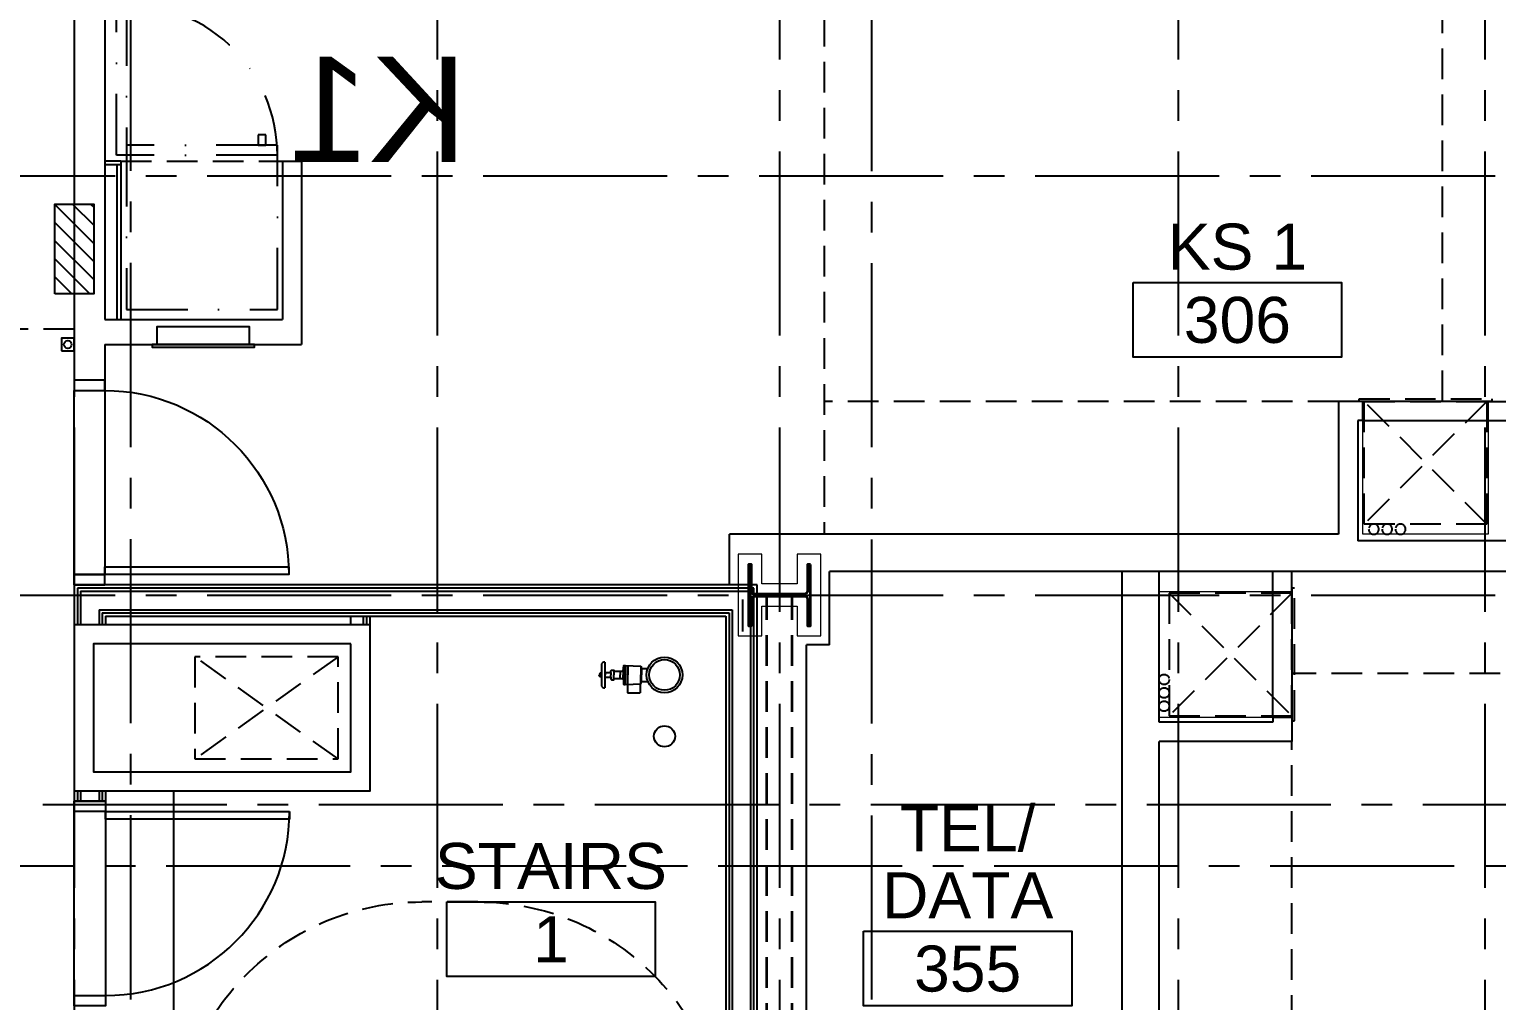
# Model space of a CAD drawing. Header units: inches. Extents: x 18000 to 22048, y 0 to 3165.
# Drawn here: x 18679.2 to 18966.3, y 1370 to 1559.9 of the extents above; entities that cross this region are included whole.
import ezdxf
from ezdxf.enums import TextEntityAlignment as Align

# ---------------------------------------------------------------- set-up
doc = ezdxf.new("R2010")
doc.units = ezdxf.units.IN
doc.header["$LTSCALE"] = 48
doc.header["$MEASUREMENT"] = 0
for name, pattern in [('CENTER2', [1.125, 0.75, -0.125, 0.125, -0.125]), ('DASHDOT2', [0.5, 0.25, -0.125, 0, -0.125]), ('HIDDEN', [0.375, 0.25, -0.125]), ('HIDDEN2', [0.1875, 0.125, -0.0625])]:
    doc.linetypes.add(name, pattern=pattern)
for name, color, linetype in [('_0_Objects', 8, 'Continuous'), ('A-Door', 8, 'Continuous'), ('A-Door-Head', 8, 'Continuous'), ('A-Eqpm', 8, 'Continuous'), ('A-Eqpm-NIC', 8, 'DASHDOT2'), ('A-Flor-Case', 8, 'Continuous'), ('A-Flor-Case-Hidden', 8, 'HIDDEN2'), ('A-Flor-Hral', 8, 'Continuous'), ('A-Flor-Ovhd', 8, 'HIDDEN2'), ('A-Flor-Pfix', 8, 'Continuous'), ('A-Flor-Soffit', 8, 'HIDDEN2'), ('A-Flor-Spcl', 8, 'Continuous'), ('A-Flor-Strs', 8, 'Continuous'), ('A-Flor-Wall Mtd Fixture', 8, 'Continuous'), ('A-Grid(3-32)', 8, 'CENTER2'), ('A-HVAC', 8, 'HIDDEN2'), ('A-Tag-Rm(3-32)', 8, 'Continuous'), ('A-Wall-Full', 8, 'Continuous'), ('A-Wall-Hatch', 8, 'Continuous')]:
    doc.layers.add(name, color=color, linetype=linetype)
for name, color, linetype, lineweight in [('A-Detl-Hatch', 8, 'Continuous', 18), ('S-Detl-Hatch', 8, 'Continuous', 18), ('S-Detl-Wide', 8, 'Continuous', 35)]:
    doc.layers.add(name, color=color, linetype=linetype, lineweight=lineweight)
doc.layers.add('G-Anno-Nplt', color=8, linetype='Continuous', lineweight=18, plot=False)
doc.layers.add('G-Anno-View', color=8, linetype='Continuous', lineweight=18, plot=False)
doc.styles.add('G1DIM', font='arial.ttf')
doc.styles.get("Standard").update_dxf_attribs({"font": 'arial.ttf'})
doc.dimstyles.new('Aec-Arch-I-96', dxfattribs={"dimscale": 96, "dimtxt": 0.09375, "dimasz": 0.0625, "dimexe": 0.0625, "dimexo": 0.0625, "dimgap": 0.03125, "dimtad": 1, "dimdec": 3, "dimzin": 3, "dimdsep": 46, "dimlunit": 4, "dimtxsty": 'G1DIM', "dimblk": 'ARCHTICK', "dimcen": 0.09375, "dimclrd": 256, "dimclre": 256, "dimclrt": 256, "dimazin": 2, "dimtfac": 0.75, "dimtdec": 3, "dimtix": 1, "dimtmove": 2, "dimatfit": 2, "dimldrblk": 'OPEN90', "dimfxl": 0.0625, "dimtolj": 1, "dimtzin": 0, "dimarcsym": 0})

# ---------------------------------------------------------------- blocks, each defined once
blk = doc.blocks.new('A$C6DF4342F')
at = {"layer": 'A-HVAC'}
for p, q in [((3.92, 6.13), (31.92, -13.87)), ((3.92, -13.87), (31.92, 6.13))]:
    blk.add_line(p, q, dxfattribs=at)
blk.add_lwpolyline([(3.92, 6.13), (31.92, 6.13), (31.92, -13.87), (3.92, -13.87)], close=True, dxfattribs=at)
blk = doc.blocks.new('stand-pipe')
for p, q in [((13.75, -16.77), (15.5, -16.77)), ((15.5, -19.27), (15.5, -16.77)), ((13.86, -19.27), (15.5, -19.27)), ((9.81, -24.31), (14.19, -24.31))]:
    blk.add_line(p, q)
for points in [[(10.2, -19.63), (10.13, -19.63), (10.25, -16.63)], [(10.25, -16.63), (10.75, -16.51), (12, -16.51)], [(10.25, -16.63), (12, -16.63)], [(10.75, -16.51), (10.75, -15.27)], [(13.75, -16.63), (13.25, -16.51), (12, -16.51)], [(13.75, -16.63), (12, -16.63)], [(13.25, -16.51), (13.25, -15.27)], [(13.8, -19.63), (13.87, -19.63), (13.75, -16.63)], [(10.13, -19.97), (10.13, -19.74), (12, -19.74)], [(11.28, -20.11), (10.13, -19.97), (12, -19.97)], [(10.15, -19.15), (12, -19.15)], [(10.2, -19.74), (10.2, -19.63)], [(10.2, -19.63), (12, -19.63)], [(13.85, -19.15), (12, -19.15)], [(13.8, -19.63), (12, -19.63)], [(13.87, -19.97), (13.87, -19.74), (12, -19.74)], [(12.72, -20.11), (13.87, -19.97), (12, -19.97)], [(13.8, -19.74), (13.8, -19.63)], [(11.28, -21.89), (11.28, -20.11), (12, -20.11)], [(11.28, -20.7), (12, -20.7)], [(11.54, -22.51), (12, -22.51)], [(12.72, -21.89), (12.72, -20.11), (12, -20.11)], [(12.72, -20.7), (12, -20.7)], [(12.46, -22.51), (12, -22.51)], [(9.5, -23.68), (14.5, -23.68)], [(11.54, -24.31), (11.54, -24.42), (12, -24.42)], [(11.65, -23.59), (12, -23.59)], [(12.35, -23.59), (12, -23.59)], [(12.46, -24.31), (12.46, -24.42), (12, -24.42)]]:
    blk.add_lwpolyline(points)
for points in [[(11.65, -23.68), (11.65, -23.59), (11.54, -23.59), (11.54, -22.51), (11.34, -22.51, -0.214855), (11.05, -22.38), (11.05, -21.89), (12, -21.89)], [(12.35, -23.68), (12.35, -23.59), (12.46, -23.59), (12.46, -22.51), (12.66, -22.51, 0.214855), (12.95, -22.38), (12.95, -21.89), (12, -21.89)], [(11.63, -24.42, 0.424993), (12, -24.77, 0.928807)], [(12.37, -24.42, -0.424993), (12, -24.77, -0.928807)]]:
    blk.add_lwpolyline(points, format="xyb")
for centre, radius in [((12, -12), 3.5), ((12, -12), 3), ((24, -12), 2.06)]:
    blk.add_circle(centre, radius)
for centre, start, end in [((10.15, -23.75), 173.8478, 239.132), ((13.85, -23.75), 300.868, 6.1522)]:
    blk.add_arc(centre, 0.649, start, end)
at = {"layer": 'Defpoints'}
blk.add_point((0, 0), dxfattribs=at)
blk = doc.blocks.new('st clearance 1')
at = {"linetype": 'HIDDEN2'}
blk.add_line((19.5, 48.5), (30.5, 48.5), dxfattribs=at)
for centre, start, end in [((19.5, 0), 90, 178.2277), ((30.5, 0), 1.7723, 90)]:
    blk.add_arc(centre, 48.5, start, end, dxfattribs=at)
blk = doc.blocks.new('st 3rd 4th left')
at = {"layer": 'A-Flor-Hral'}
for p, q in [((-13.37, 158.01), (3, 158.01)), ((3, 158.01), (3, 36.5)), ((62.5, 158), (45.5, 158)), ((45.5, 158), (45.5, 44.75)), ((62.5, 111.55), (62.5, 158)), ((-13.37, 156.51), (1.5, 156.51)), ((1.5, 156.51), (1.5, 38)), ((61, 156.5), (47, 156.5)), ((47, 156.5), (47, 46.25)), ((61, 112.53), (61, 156.5)), ((59.5, 155), (48.5, 155)), ((48.5, 155), (48.5, 47.75)), ((58, 153.5), (50, 153.5)), ((50, 153.5), (50, 49.25)), ((58, 114.5), (58, 153.5)), ((59.5, 113.52), (59.5, 155)), ((105, 148.5), (105, 83.47)), ((108, 148.5), (105, 148.5)), ((106.5, 147), (106.5, 82.43)), ((108, 147), (106.5, 147)), ((58, 49.25), (58, 109.16)), ((59.5, 47.75), (59.5, 108.18)), ((61, 46.25), (61, 107.2)), ((62.5, 44.75), (62.5, 106.21)), ((105, 78.01), (105, 36.5)), ((106.5, 76.97), (106.5, 38)), ((50, 49.25), (58, 49.25)), ((47, 46.25), (61, 46.25)), ((48.5, 47.75), (59.5, 47.75)), ((45.5, 44.75), (62.5, 44.75)), ((0, 38), (1.5, 38)), ((106.5, 38), (108, 38)), ((0, 36.5), (3, 36.5)), ((105, 36.5), (108, 36.5))]:
    blk.add_line(p, q, dxfattribs=at)
for points in [[(58, 114.5), (83.1, 98.04), (88.65, 100.77), (87.88, 89.05), (94.94, 90.45), (108, 81.39)], [(58, 109.16), (79.88, 94.82), (85.43, 97.55), (84.66, 85.83), (91.71, 87.23), (108, 75.93)]]:
    blk.add_lwpolyline(points, dxfattribs=at)
at = {"layer": 'A-Flor-Strs'}
for p, q in [((0, 147.5), (1.5, 147.5)), ((3, 147.5), (45.5, 147.5)), ((47, 147.5), (48.5, 147.5)), ((0, 136.5), (1.5, 136.5)), ((3, 136.5), (45.5, 136.5)), ((47, 136.5), (48.5, 136.5)), ((0, 125.5), (1.5, 125.5)), ((3, 125.5), (45.5, 125.5)), ((47, 125.5), (48.5, 125.5)), ((59.5, 125.5), (61, 125.5)), ((62.5, 125.5), (105, 125.5)), ((106.5, 125.5), (108, 125.5)), ((0, 114.5), (1.5, 114.5)), ((3, 114.5), (45.5, 114.5)), ((47, 114.5), (48.5, 114.5)), ((59.5, 114.5), (61, 114.5)), ((62.5, 114.5), (105, 114.5)), ((106.5, 114.5), (108, 114.5)), ((0, 103.5), (1.5, 103.5)), ((3, 103.5), (45.5, 103.5)), ((47, 103.5), (48.5, 103.5)), ((59.5, 103.5), (61, 103.5)), ((62.5, 103.5), (66.64, 103.5)), ((74.77, 103.5), (105, 103.5)), ((106.5, 103.5), (108, 103.5)), ((0, 92.5), (1.5, 92.5)), ((3, 92.5), (45.5, 92.5)), ((47, 92.5), (48.5, 92.5)), ((59.5, 92.5), (61, 92.5)), ((62.5, 92.5), (85.1, 92.5)), ((88.11, 92.5), (105, 92.5)), ((106.5, 92.5), (108, 92.5)), ((0, 81.5), (1.5, 81.5)), ((3, 81.5), (45.5, 81.5)), ((47, 81.5), (48.5, 81.5)), ((59.5, 81.5), (61, 81.5)), ((62.5, 81.5), (99.97, 81.5)), ((0, 70.5), (1.5, 70.5)), ((3, 70.5), (45.5, 70.5)), ((47, 70.5), (48.5, 70.5)), ((59.5, 70.5), (61, 70.5)), ((62.5, 70.5), (105, 70.5)), ((106.5, 70.5), (108, 70.5)), ((0, 59.5), (1.5, 59.5)), ((3, 59.5), (45.5, 59.5)), ((47, 59.5), (48.5, 59.5)), ((59.5, 59.5), (61, 59.5)), ((62.5, 59.5), (105, 59.5)), ((106.5, 59.5), (108, 59.5)), ((59.5, 48.5), (61, 48.5)), ((62.5, 48.5), (105, 48.5)), ((106.5, 48.5), (108, 48.5))]:
    blk.add_line(p, q, dxfattribs=at)
at = {"layer": 'A-Flor-Pfix', "rotation": 270}
blk.add_blockref('stand-pipe', (108, 252.38), dxfattribs=at)
at = {"layer": 'A-Flor-Strs', "linetype": 'HIDDEN2', "extrusion": (0, 0, -1), "zscale": -1}
blk.add_blockref('st clearance 1', (-79, 147.5), dxfattribs=at)
at = {"layer": 'A-Flor-Strs', "linetype": 'HIDDEN2', "rotation": 180}
blk.add_blockref('st clearance 1', (79, 50), dxfattribs=at)
blk = doc.blocks.new('A$C77C43B81')
at = {"layer": 'A-Flor-Soffit'}
blk.add_line((3224.5, 1001.04), (3224.5, 1051.76), dxfattribs=at)
at = {"layer": 'A-Wall-Full'}
for points in [[(3186.12, 1084.26), (3244, 1084.26), (3244, 1051.76), (3186.12, 1051.76)], [(3189.87, 1080.51), (3240.25, 1080.51), (3240.25, 1055.51), (3189.87, 1055.51)]]:
    blk.add_lwpolyline(points, close=True, dxfattribs=at)
at = {"xscale": -1}
blk.add_blockref('st 3rd 4th left', (3224.5, 834.06), dxfattribs=at)
at = {"layer": 'A-HVAC'}
blk.add_blockref('A$C6DF4342F', (3188.45, 1071.88), dxfattribs=at)
blk = doc.blocks.new('Door 36in')
blk.add_lwpolyline([(0, 36), (1.5, 36), (1.5, 0), (0, 0)], close=True)
blk.add_arc((0, 0), 36, 0, 90)
blk = doc.blocks.new('3RD FLOOR CORE & SHELL')
at = {"layer": 'A-Door'}
for points in [[(-3327.5, -14633.05), (-3321.37, -14633.05), (-3321.37, -14635.05), (-3327.5, -14635.05)], [(-3327.5, -14671.05), (-3321.37, -14671.05), (-3321.37, -14673.05), (-3327.5, -14673.05)]]:
    blk.add_lwpolyline(points, close=True, dxfattribs=at)
at = {"layer": 'A-Door-Head'}
blk.add_lwpolyline([(-3327.5, -14633.05), (-3321.37, -14633.05), (-3321.37, -14673.05), (-3327.5, -14673.05)], close=True, dxfattribs=at)
at = {"layer": 'A-Flor-Soffit'}
blk.add_line((-3308, -14693.74), (-3308, -14631.05), dxfattribs=at)
at = {"layer": 'A-Wall-Full'}
for p, q in [((-3193.87, -14590.75), (-3327.5, -14590.75)), ((-3327.5, -14590.75), (-3327.5, -14598.55)), ((-3193.87, -14868.75), (-3193.87, -14590.75)), ((-3321.37, -14596.88), (-3200, -14596.88)), ((-3321.37, -14596.88), (-3321.37, -14598.55)), ((-3269.62, -14598.55), (-3269.62, -14596.88)), ((-3200, -14596.88), (-3200, -14848.75)), ((-3327.5, -14631.05), (-3327.5, -14633.05)), ((-3321.37, -14631.05), (-3321.37, -14633.05)), ((-3321.37, -14633.05), (-3327.5, -14633.05))]:
    blk.add_line(p, q, dxfattribs=at)
at = {"layer": 'A-Wall-Hatch'}
for p, q in [((-3194.5, -14591.38), (-3326.87, -14591.38)), ((-3326.87, -14591.38), (-3326.87, -14598.55)), ((-3326.25, -14592), (-3326.25, -14598.55)), ((-3326.25, -14592), (-3195.12, -14592)), ((-3195.12, -14867.5), (-3195.12, -14592)), ((-3194.5, -14868.12), (-3194.5, -14591.38)), ((-3196.75, -14593.63), (-3196.75, -14599.88)), ((-3322.62, -14595.62), (-3198.75, -14595.62)), ((-3322.62, -14595.62), (-3322.62, -14598.55)), ((-3322, -14596.25), (-3199.37, -14596.25)), ((-3322, -14596.25), (-3322, -14598.55)), ((-3273.37, -14598.55), (-3273.37, -14596.88)), ((-3270.87, -14598.55), (-3270.87, -14596.88)), ((-3270.25, -14598.55), (-3270.25, -14596.88)), ((-3199.37, -14596.25), (-3199.37, -14849.38)), ((-3198.75, -14595.62), (-3198.75, -14850)), ((-3326.87, -14631.05), (-3326.87, -14633.05)), ((-3326.25, -14631.05), (-3326.25, -14633.05)), ((-3322.62, -14631.05), (-3322.62, -14633.05)), ((-3322, -14631.05), (-3322, -14633.05))]:
    blk.add_line(p, q, dxfattribs=at)
at = {"xscale": -1}
blk.add_blockref('A$C77C43B81', (-83.5, -15682.81), dxfattribs=at)
at = {"layer": 'A-Door', "rotation": 270}
blk.add_blockref('Door 36in', (-3321.37, -14635.05), dxfattribs=at)
blk = doc.blocks.new('*U10')
at = {"layer": 'A-Detl-Hatch'}
h = blk.add_hatch(dxfattribs=at)
h.set_pattern_fill('ANSI32', color=256, scale=6, style=0)
h.set_pattern_definition([(45, (0, -6.06), (-1.591, 1.591), []), (45, (1.0607, -6.06), (-1.591, 1.591), [])])
edge = h.paths.add_edge_path()
edge.add_line((6, -12.12), (6, -11.515))
edge.add_line((6, -11.515), (0.795, -11.515))
edge.add_arc((0.795, -10.915), 0.6, 180, 270, ccw=False)
edge.add_line((0.195, -10.915), (0.195, -1.205))
edge.add_arc((0.795, -1.205), 0.6, 90, 180, ccw=False)
edge.add_line((0.795, -0.605), (6, -0.605))
edge.add_line((6, -0.605), (6, 0))
edge.add_line((6, 0), (-6, 0))
edge.add_line((-6, 0), (-6, -0.605))
edge.add_line((-6, -0.605), (-0.795, -0.605))
edge.add_arc((-0.795, -1.205), 0.6, 0, 90, ccw=False)
edge.add_line((-0.195, -1.205), (-0.195, -10.915))
edge.add_arc((-0.795, -10.915), 0.6, 270, 360, ccw=False)
edge.add_line((-0.795, -11.515), (-6, -11.515))
edge.add_line((-6, -11.515), (-6, -12.12))
edge.add_line((-6, -12.12), (6, -12.12))
at = {"linetype": 'ByBlock'}
blk.add_lwpolyline([(6, -12.12), (6, -11.515), (0.795, -11.515, -0.4142136), (0.195, -10.915), (0.195, -1.205, -0.4142136), (0.795, -0.605), (6, -0.605), (6, 0), (-6, 0), (-6, -0.605), (-0.795, -0.605, -0.4142136), (-0.195, -1.205), (-0.195, -10.915, -0.4142136), (-0.795, -11.515), (-6, -11.515), (-6, -12.12)], format="xyb", close=True, dxfattribs=at)
blk = doc.blocks.new('W12X65')
at = {"layer": 'S-Detl-Hatch'}
blk.add_lwpolyline([(13860.59, -7310.28), (13860.59, -7305.67), (13854.79, -7305.67), (13854.79, -7298.76), (13860.59, -7298.76), (13860.59, -7294.16), (13844.59, -7294.16), (13844.59, -7298.76), (13850.4, -7298.76), (13850.4, -7305.67), (13844.59, -7305.67), (13844.59, -7310.28)], close=True, dxfattribs=at)
at = {"layer": 'S-Detl-Wide'}
blk.add_blockref('*U10', (13852.59, -7296.16), dxfattribs=at)
blk = doc.blocks.new('3RD FLOOR - STRUCTURAL GRID')
at = {"layer": 'A-Grid(3-32)'}
for p, q in [((-3327.5, -13426.01), (-3327.5, -15409.77)), ((-3256.5, -13426.01), (-3256.5, -15409.77)), ((-3189.5, -13426.01), (-3189.5, -15409.77)), ((-3111.5, -13426.01), (-3111.5, -15409.77)), ((-3051.5, -13426.01), (-3051.5, -15409.77)), ((-3316.5, -13447.81), (-3316.5, -15387.97)), ((-3171.5, -13447.85), (-3171.5, -15387.92)), ((-3895.5, -14510.75), (-87.5, -14510.75)), ((-3895.5, -14592.75), (-87.5, -14592.75)), ((-87.5, -14645.75), (-3895.5, -14645.75))]:
    blk.add_line(p, q, dxfattribs=at)
blk.add_lwpolyline([(-111.62, -14633.75), (-3875.19, -14633.75), (-3882.75, -14619.19), (-3928.81, -14619.19)], dxfattribs=at)
at = {"layer": 'S-Detl-Wide', "linetype": 'HIDDEN2'}
for p, q in [((-3192, -14858.56), (-3192, -14592.94)), ((-3187, -14858.56), (-3187, -14592.94))]:
    blk.add_line(p, q, dxfattribs=at)
at = {"rotation": 90}
blk.add_blockref('W12X65', (-10491.72, -28445.34), dxfattribs=at)
blk = doc.blocks.new('36in door')
blk.add_lwpolyline([(-1.5, -36), (0, -36), (0, 0), (-1.5, 0)], close=True)
blk.add_arc((0, 0), 36, 180, 270)
blk = doc.blocks.new('HVAC UNIT NICHE')
at = {"layer": 'A-Door-Head'}
blk.add_lwpolyline([(4, 0), (28.5, 0), (28.5, -3.75), (4, -3.75)], close=True, dxfattribs=at)
at = {"layer": 'A-HVAC'}
for p, q in [((4.25, 0), (28.25, -24)), ((4.25, -24), (28.25, 0))]:
    blk.add_line(p, q, dxfattribs=at)
for points in [[(3.25, 0), (29.25, 0), (29.25, 0.5), (3.25, 0.5)], [(4.25, -24), (28.25, -24), (28.25, 0), (4.25, 0)]]:
    blk.add_lwpolyline(points, close=True, dxfattribs=at)
for centre in [(21.13, -25), (23.75, -25), (26.36, -25)]:
    blk.add_circle(centre, 1, dxfattribs=at)
at = {"layer": 'A-Wall-Full'}
for p, q in [((4, 0), (0, 0)), ((4, -3.75), (4, 0)), ((28.5, 0), (33.25, 0)), ((28.5, -3.75), (28.5, 0)), ((33.25, 0), (33.25, -26)), ((4, -3.75), (0, -3.75)), ((28.5, -3.75), (29.5, -3.75)), ((29.5, -3.75), (29.5, -26))]:
    blk.add_line(p, q, dxfattribs=at)
at = {"layer": 'G-Anno-Nplt'}
blk.add_lwpolyline([(4, 0), (4, -26), (28.5, -26), (28.5, 0)], close=True, dxfattribs=at)
blk = doc.blocks.new('_ArchTick')
at = {"linetype": 'ByBlock', "const_width": 0.15}
blk.add_lwpolyline([(-0.5, -0.5), (0.5, 0.5)], dxfattribs=at)
blk = doc.blocks.new('*D106')
at = {"layer": 'Defpoints', "transparency": 16777216}
for p in [(-78, -4.88), (0, -4.88), (0, -10.2)]:
    blk.add_point(p, dxfattribs=at)
at = {"layer": 'G-Anno-Nplt', "lineweight": -2, "transparency": 16777216}
for p, q in [((-78, -6.38), (-78, -11.7)), ((0, -6.38), (0, -11.7)), ((-78, -10.2), (0, -10.2))]:
    blk.add_line(p, q, dxfattribs=at)
at = {"layer": 'G-Anno-Nplt', "lineweight": -2, "transparency": 16777216, "xscale": 1.5, "yscale": 1.5, "zscale": 1.5, "rotation": 180}
blk.add_blockref('_ArchTick', (-78, -10.2), dxfattribs=at)
at = {"layer": 'G-Anno-Nplt', "lineweight": -2, "transparency": 16777216, "xscale": 1.5, "yscale": 1.5, "zscale": 1.5}
blk.add_blockref('_ArchTick', (0, -10.2), dxfattribs=at)
at = {"layer": 'G-Anno-Nplt', "transparency": 16777216, "insert": (-39, -8.3), "char_height": 2.25, "attachment_point": 5, "style": 'G1DIM'}
blk.add_mtext('\\A1;6\'-6"', dxfattribs=at)
blk = doc.blocks.new('_Open90')
at = {"linetype": 'ByBlock', "lineweight": -2}
for p, q in [((0, 0), (-1, 0)), ((-0.5, 0.5), (0, 0)), ((0, 0), (-0.5, -0.5))]:
    blk.add_line(p, q, dxfattribs=at)
blk = doc.blocks.new('*D107')
at = {"layer": 'Defpoints', "transparency": 16777216}
for p in [(-32.79, -4.88), (-32.79, -29.88), (-27.96, -29.88)]:
    blk.add_point(p, dxfattribs=at)
at = {"layer": 'G-Anno-Nplt', "lineweight": -2, "transparency": 16777216}
for p, q in [((-31.29, -4.88), (-26.46, -4.88)), ((-27.96, -4.88), (-27.96, -29.88)), ((-31.29, -29.88), (-26.46, -29.88))]:
    blk.add_line(p, q, dxfattribs=at)
at = {"layer": 'G-Anno-Nplt', "lineweight": -2, "transparency": 16777216, "xscale": 1.5, "yscale": 1.5, "zscale": 1.5}
for p, rotation in [((-27.96, -4.88), 90), ((-27.96, -29.88), 270)]:
    blk.add_blockref('_ArchTick', p, dxfattribs=dict(at, rotation=rotation))
at = {"layer": 'G-Anno-Nplt', "transparency": 16777216, "insert": (-29.84, -17.38), "char_height": 2.25, "attachment_point": 5, "rotation": 90, "style": 'G1DIM'}
blk.add_mtext('\\A1;2\'-1"', dxfattribs=at)
blk = doc.blocks.new('*D108')
at = {"layer": 'Defpoints', "transparency": 16777216}
for p in [(-32.32, -29.88), (-32.32, -63.88), (-27.96, -63.88)]:
    blk.add_point(p, dxfattribs=at)
at = {"layer": 'G-Anno-Nplt', "lineweight": -2, "transparency": 16777216}
for p, q in [((-30.82, -29.88), (-26.46, -29.88)), ((-27.96, -29.88), (-27.96, -63.88)), ((-30.82, -63.88), (-26.46, -63.88))]:
    blk.add_line(p, q, dxfattribs=at)
at = {"layer": 'G-Anno-Nplt', "lineweight": -2, "transparency": 16777216, "xscale": 1.5, "yscale": 1.5, "zscale": 1.5}
for p, rotation in [((-27.96, -29.88), 90), ((-27.96, -63.88), 270)]:
    blk.add_blockref('_ArchTick', p, dxfattribs=dict(at, rotation=rotation))
at = {"layer": 'G-Anno-Nplt', "transparency": 16777216, "insert": (-29.86, -46.88), "char_height": 2.25, "attachment_point": 5, "rotation": 90, "style": 'G1DIM'}
blk.add_mtext('\\A1;2\'-10"', dxfattribs=at)
blk = doc.blocks.new('*D109')
at = {"layer": 'Defpoints', "transparency": 16777216}
for p in [(-32.25, -63.88), (-32.25, -94.88), (-27.96, -94.88)]:
    blk.add_point(p, dxfattribs=at)
at = {"layer": 'G-Anno-Nplt', "lineweight": -2, "transparency": 16777216}
for p, q in [((-30.75, -63.88), (-26.46, -63.88)), ((-27.96, -63.88), (-27.96, -94.88)), ((-30.75, -94.88), (-26.46, -94.88))]:
    blk.add_line(p, q, dxfattribs=at)
at = {"layer": 'G-Anno-Nplt', "lineweight": -2, "transparency": 16777216, "xscale": 1.5, "yscale": 1.5, "zscale": 1.5}
for p, rotation in [((-27.96, -63.88), 90), ((-27.96, -94.88), 270)]:
    blk.add_blockref('_ArchTick', p, dxfattribs=dict(at, rotation=rotation))
at = {"layer": 'G-Anno-Nplt', "transparency": 16777216, "insert": (-29.84, -79.38), "char_height": 2.25, "attachment_point": 5, "rotation": 90, "style": 'G1DIM'}
blk.add_mtext('\\A1;2\'-7"', dxfattribs=at)
blk = doc.blocks.new('*D110')
at = {"layer": 'Defpoints', "transparency": 16777216}
for p in [(-34.75, -69.46), (0, -69.46), (0, -70.99)]:
    blk.add_point(p, dxfattribs=at)
at = {"layer": 'G-Anno-Nplt', "lineweight": -2, "transparency": 16777216}
for p, q in [((-34.75, -70.96), (-34.75, -72.49)), ((-34.75, -70.99), (0, -70.99)), ((0, -70.96), (0, -72.49))]:
    blk.add_line(p, q, dxfattribs=at)
at = {"layer": 'G-Anno-Nplt', "lineweight": -2, "transparency": 16777216, "xscale": 1.5, "yscale": 1.5, "zscale": 1.5, "rotation": 180}
blk.add_blockref('_ArchTick', (-34.75, -70.99), dxfattribs=at)
at = {"layer": 'G-Anno-Nplt', "lineweight": -2, "transparency": 16777216, "xscale": 1.5, "yscale": 1.5, "zscale": 1.5}
blk.add_blockref('_ArchTick', (0, -70.99), dxfattribs=at)
at = {"layer": 'G-Anno-Nplt', "transparency": 16777216, "insert": (-17.37, -68.23), "char_height": 2.25, "attachment_point": 5, "style": 'G1DIM'}
blk.add_mtext('\\A1;2\'-10{\\H0.750000x;\\S3/4;}"', dxfattribs=at)
blk = doc.blocks.new('refrigerator')
blk.add_line((-30.125, 0), (-30.125, -29.5))
for points in [[(-32.125, -29.5), (0, -29.5), (0, 0), (-32.125, 0)], [(-34.125, -3.75), (-32.125, -3.75), (-32.125, -2.25), (-34.125, -2.25)], [(-59.625, -31.5), (-59.625, -29.5), (-30.125, -29.5), (-30.125, -31.5)]]:
    blk.add_lwpolyline(points, close=True)
blk.add_arc((-30.125, -29.5), 29.5, 90, 183.88744)
blk = doc.blocks.new('kitchen faucet')
for p, q in [((0.93, 0.38), (8.38, 0.38)), ((1, 0.12), (4, 0.12)), ((4, -0.12), (4, 0.12)), ((0.93, -0.38), (8.38, -0.38)), ((1, -0.12), (4, -0.12))]:
    blk.add_line(p, q)
blk.add_circle((0, 0), 1)
blk.add_arc((8.38, 0), 0.375, 270, 90)
blk = doc.blocks.new('kitchen sink')
blk.add_lwpolyline([(-14.94, -6.97, 0.143329), (-14, -7.25), (-3, -7.25, 0.414214), (-1.25, -5.5), (-1.25, 5.5, 0.414214), (-3, 7.25), (-14, 7.25, 0.414214), (-15.75, 5.5), (-15.75, -5.5, 0.143329), (-15.47, -6.44, 0.143329)], format="xyb")
blk.add_circle((-10.75, 0), 1.5)
at = {"layer": 'A-Flor-Case-Hidden'}
for p, q in [((-15.75, 8.5), (-17, 7.25)), ((-1.25, 8.5), (0, 7.25)), ((-16.64, -7.61), (-17, -7.25)), ((-15.75, -8.5), (-16.11, -8.14)), ((-1.25, -8.5), (0, -7.25))]:
    blk.add_line(p, q, dxfattribs=at)
for points in [[(-17, 7.25), (-17, -7.25)], [(-1.25, 8.5), (-15.75, 8.5)], [(0, -7.25), (0, 7.25)], [(-15.75, -8.5), (-1.25, -8.5)]]:
    blk.add_lwpolyline(points, dxfattribs=at)
at = {"rotation": 45.00000000000001}
blk.add_blockref('kitchen faucet', (-17.38, -8.88), dxfattribs=at)
blk = doc.blocks.new('cooktop')
at = {"ltscale": 0.5}
blk.add_lwpolyline([(-7.56, -21.5), (7.56, -21.5, 0.414214), (8.56, -20.5), (8.56, -1, 0.414214), (7.56, 0), (-7.56, 0, 0.414214), (-8.56, -1), (-8.56, -20.5, 0.414214)], format="xyb", close=True, dxfattribs=at)
for centre, radius in [((-3.27, -5.47), 3), ((6.32, -3.4), 0.75), ((6.32, -6.24), 0.75), ((-0.31, -15.05), 4.66)]:
    blk.add_circle(centre, radius, dxfattribs=at)
blk = doc.blocks.new('King Studio 1- 10')
at = {"layer": 'A-Flor-Soffit'}
for p, q in [((13.26, 260.64), (198.01, 260.64)), ((198.01, 146.75), (198.01, 247.38))]:
    blk.add_line(p, q, dxfattribs=at)
at = {"layer": 'A-Wall-Full'}
for p, q in [((224.01, 251.13), (224.01, 280.63)), ((231.26, 280.63), (231.25, 6)), ((224.01, 84), (224.01, 247.38))]:
    blk.add_line(p, q, dxfattribs=at)
at = {"layer": 'G-Anno-Nplt'}
blk.add_line((3, 280.63), (198.01, 280.63), dxfattribs=at)
at = {"xscale": -1, "rotation": 90}
blk.add_blockref('HVAC UNIT NICHE', (198.01, 280.63), dxfattribs=at)
blk = doc.blocks.new('Rm Tag')
blk.add_lwpolyline([(-0.2124, 0.0759), (0.2124, 0.0759), (0.2124, -0.0759), (-0.2124, -0.0759)], close=True)
for p in [(0, 0.2858), (0, 0.1493), (0, 0)]:
    blk.add_attdef('XXX', text='', height=0.0938).set_placement(p, align=Align.MIDDLE_CENTER)
blk = doc.blocks.new('storage 2')
at = {"layer": 'A-Wall-Full'}
for q in [(14.18, 280.63), (9.62, 266.25)]:
    blk.add_line((14.18, 266.25), q, dxfattribs=at)
blk.add_lwpolyline([(9.62, 145.31), (9.62, 266.25)], dxfattribs=at)
blk = doc.blocks.new('door sign light')
at = {"layer": 'A-Flor-Wall Mtd Fixture'}
blk.add_lwpolyline([(-1.25, -2.5), (1.25, -2.5), (1.25, 0), (-1.25, 0)], close=True, dxfattribs=at)
blk.add_circle((0, -1.25), 0.75, dxfattribs=at)
blk = doc.blocks.new('guest corridor ceiling layout')
at = {"layer": 'A-Flor-Soffit'}
blk.add_line((-3012, -685), (-3072, -685), dxfattribs=at)
blk.add_blockref('door sign light', (-3013.25, -686.75), dxfattribs=at)
blk = doc.blocks.new('Studio Kitchen 1')
at = {"layer": 'A-Eqpm'}
for points in [[(-28.2486, -99.75), (-10.2486, -99.75), (-10.2486, -96.25), (-28.2486, -96.25)], [(-29.2486, -99.75), (-9.2486, -99.75), (-9.2486, -100.25), (-29.2486, -100.25)]]:
    blk.add_lwpolyline(points, close=True, dxfattribs=at)
at = {"layer": 'A-Eqpm-NIC'}
for points in [[(-47.875, -5.125), (-47.875, -20.375), (-77.75, -20.375), (-77.75, -5.125)], [(-2, -6.875), (-2, -30.875), (-26, -30.875), (-26, -6.875)]]:
    blk.add_lwpolyline(points, close=True, dxfattribs=at)
at = {"layer": 'A-Flor-Case'}
for p, q in [((-78, -29.875), (0, -29.875)), ((-3.125, -63.875), (-3.125, -94.875)), ((-3.125, -63.875), (-0.125, -63.875)), ((-3.125, -64.625), (-0.125, -64.625)), ((-2.375, -64.625), (-2.375, -94.875))]:
    blk.add_line(p, q, dxfattribs=at)
at = {"layer": 'A-Flor-Ovhd'}
for p, q in [((0, -19.875), (-77.75, -19.875)), ((-3.125, -63.875), (-34.75, -63.875))]:
    blk.add_line(p, q, dxfattribs=at)
at = {"layer": 'A-Wall-Full'}
for p, q in [((-78, -4.875), (0, -4.875)), ((-78, -30.125), (-78, -4.875)), ((0, -4.875), (0, -94.875)), ((-34.75, -63.875), (-38.5, -63.875)), ((-38.5, -63.875), (-38.5, -99.75)), ((-34.75, -63.875), (-34.75, -94.875)), ((0, -94.875), (-34.75, -94.875)), ((0, -99.75), (-38.5, -99.75))]:
    blk.add_line(p, q, dxfattribs=at)
at = {"layer": 'G-Anno-Nplt'}
blk.add_line((-78, 0), (0, 0), dxfattribs=at)
at = {"layer": 'A-Eqpm-NIC', "extrusion": (0, 0, -1), "zscale": -1, "rotation": 270}
for name, p in [('cooktop', (74.75, -19.125)), ('refrigerator', (33.75, -92.875))]:
    blk.add_blockref(name, p, dxfattribs=at)
at = {"layer": 'A-Flor-Pfix', "extrusion": (0, 0, -1), "zscale": -1, "rotation": 270}
blk.add_blockref('kitchen sink', (40, -27.625), dxfattribs=at)
at = {"layer": 'G-Anno-View', "insert": (-70.962, -43.4983), "char_height": 20.58111, "width": 161.68767, "attachment_point": 1, "style": 'G1DIM'}
blk.add_mtext('K1', dxfattribs=at)
at = {"layer": 'G-Anno-Nplt'}
for base, p1, p2, picture, middle in [((0, -10.198), (-78, -4.875), (0, -4.875), '*D106', (-39, -8.2992)), ((0, -70.9875), (-34.75, -69.4551), (0, -69.4551), '*D110', (-17.375, -68.2311))]:
    dim = blk.add_linear_dim(base=base, p1=p1, p2=p2, dimstyle='Aec-Arch-I-96', override={"dimscale": 24, "dimsah": 1, "dimclrt": 256}, dxfattribs=at)
    dim.commit()
    dim.dimension.update_dxf_attribs({"geometry": picture, "text_midpoint": middle})
for base, p1, p2, picture, middle in [((-27.963, -29.875), (-32.7883, -4.875), (-32.7883, -29.875), '*D107', (-29.8427, -17.375)), ((-27.963, -63.875), (-32.3214, -29.875), (-32.3214, -63.875), '*D108', (-29.8618, -46.875)), ((-27.963, -94.875), (-32.2523, -63.875), (-32.2523, -94.875), '*D109', (-29.8427, -79.375))]:
    dim = blk.add_linear_dim(base=base, p1=p1, p2=p2, angle=90, dimstyle='Aec-Arch-I-96', override={"dimscale": 24, "dimsah": 1, "dimclrt": 256}, dxfattribs=at)
    dim.commit()
    dim.dimension.update_dxf_attribs({"geometry": picture, "text_midpoint": middle})
blk = doc.blocks.new('King Studio 1- 06')
at = {"layer": 'A-Door'}
for points in [[(183.26, 6), (181.26, 6), (181.26, 0), (183.26, 0)], [(221.26, 6), (219.26, 6), (219.26, 0), (221.26, 0)]]:
    blk.add_lwpolyline(points, close=True, dxfattribs=at)
at = {"layer": 'A-Door-Head'}
blk.add_lwpolyline([(183.26, 6), (219.26, 6), (219.26, 0), (183.26, 0)], close=True, dxfattribs=at)
at = {"layer": 'A-Flor-Soffit'}
for p, q in [((8.36, 267.63), (185.38, 267.63)), ((185.38, 247.38), (185.38, 146.75)), ((109.99, 146.75), (211.38, 146.75))]:
    blk.add_line(p, q, dxfattribs=at)
at = {"layer": 'A-Wall-Full'}
for p, q in [((212.63, 280.62), (212.63, 251.13)), ((218.63, 280.62), (218.63, 147.81)), ((211.38, 251.13), (212.63, 251.13)), ((211.38, 247.38), (211.38, 128.19)), ((233.01, 147.81), (218.63, 147.81)), ((233.01, 147.81), (233.01, 147.81)), ((221.26, 128.19), (211.38, 128.19)), ((221.26, 128.19), (221.26, 0)), ((174.26, 6), (183.26, 6)), ((183.26, 0), (183.26, 6)), ((219.26, 0), (219.26, 6)), ((221.26, 6), (219.26, 6)), ((-0.74, 0), (183.26, 0)), ((221.26, 0), (219.26, 0))]:
    blk.add_line(p, q, dxfattribs=at)
at = {"xscale": -1, "rotation": 90}
for name, p in [('HVAC UNIT NICHE', (185.38, 280.63)), ('Studio Kitchen 1', (74.51, 6))]:
    blk.add_blockref(name, p, dxfattribs=at)
at = {"layer": 'A-Door', "xscale": -1, "rotation": 180}
blk.add_blockref('36in door', (219.26, 6), dxfattribs=at)

msp = doc.modelspace()

# ---------------------------------------------------------------- hatches: boundary and pattern name
at = {"layer": 'A-Flor-Spcl'}
h = msp.add_hatch(dxfattribs=at)
h.set_pattern_fill('ANSI31', color=256, scale=20, angle=-270, style=0)
h.set_pattern_definition([(135, (20665.4427, 9733.8133), (-1.76776695, -1.76776695), [])])
h.paths.add_polyline_path([(18684.23, 1508.18), (18684.23, 1525.71), (18691.82, 1525.71), (18691.82, 1508.18)])

# ---------------------------------------------------------------- linework, layer by layer
msp.add_lwpolyline([(18684.23, 1508.18), (18684.23, 1525.71), (18691.82, 1525.71), (18691.82, 1508.18)], close=True, dxfattribs=at)

# ---------------------------------------------------------------- block references
at = {"layer": '_0_Objects', "linetype": 'HIDDEN'}
msp.add_blockref('3RD FLOOR - STRUCTURAL GRID', (22015.5, 16042.01), dxfattribs=at)
at = {"layer": '_0_Objects'}
for name, p in [('3RD FLOOR CORE & SHELL', (22015.5, 16042.01)), ('storage 2', (18821.63, 1173.26)), ('st 3rd 4th left', (18707.5, 1193.26))]:
    msp.add_blockref(name, p, dxfattribs=at)
at = {"layer": '_0_Objects', "rotation": 270}
msp.add_blockref('King Studio 1- 06', (18688, 1672.52), dxfattribs=at)
at = {"layer": '_0_Objects', "xscale": -1}
msp.add_blockref('King Studio 1- 10', (19124.26, 1173.26), dxfattribs=at)
at = {"layer": 'A-Tag-Rm(3-32)'}
ref = msp.add_blockref('Rm Tag', (18915.59, 1503.07), dxfattribs=dict(at, xscale=96, yscale=96, zscale=96))
ref.add_attrib('XXX', 'KS 1', dxfattribs={"layer": '0', "height": 9}).set_placement((18915.59, 1517.4), align=Align.MIDDLE_CENTER)
ref.add_attrib('XXX', '306', dxfattribs={"layer": '0', "height": 9}).set_placement((18915.59, 1503.07), align=Align.MIDDLE_CENTER)
ref = msp.add_blockref('Rm Tag', (18862.81, 1376.23), dxfattribs=dict(at, xscale=96, yscale=96, zscale=96))
ref.add_attrib('XXX', 'TEL/', dxfattribs={"layer": '0', "height": 9}).set_placement((18862.81, 1403.67), align=Align.MIDDLE_CENTER)
ref.add_attrib('XXX', 'DATA', dxfattribs={"layer": '0', "height": 9}).set_placement((18862.81, 1390.56), align=Align.MIDDLE_CENTER)
ref.add_attrib('XXX', '355', dxfattribs={"layer": '0', "height": 9}).set_placement((18862.81, 1376.23), align=Align.MIDDLE_CENTER)
ref = msp.add_blockref('Rm Tag', (18781.27, 1381.97), dxfattribs=dict(at, xscale=96, yscale=96, zscale=96))
ref.add_attrib('XXX', 'STAIRS', dxfattribs={"layer": '0', "height": 9}).set_placement((18781.27, 1396.3), align=Align.MIDDLE_CENTER)
ref.add_attrib('XXX', '1', dxfattribs={"layer": '0', "height": 9}).set_placement((18781.27, 1381.97), align=Align.MIDDLE_CENTER)
at = {"layer": 'A-Wall-Full'}
msp.add_blockref('guest corridor ceiling layout', (21700, 2186.26), dxfattribs=at)

doc.saveas('drawing.dxf')
